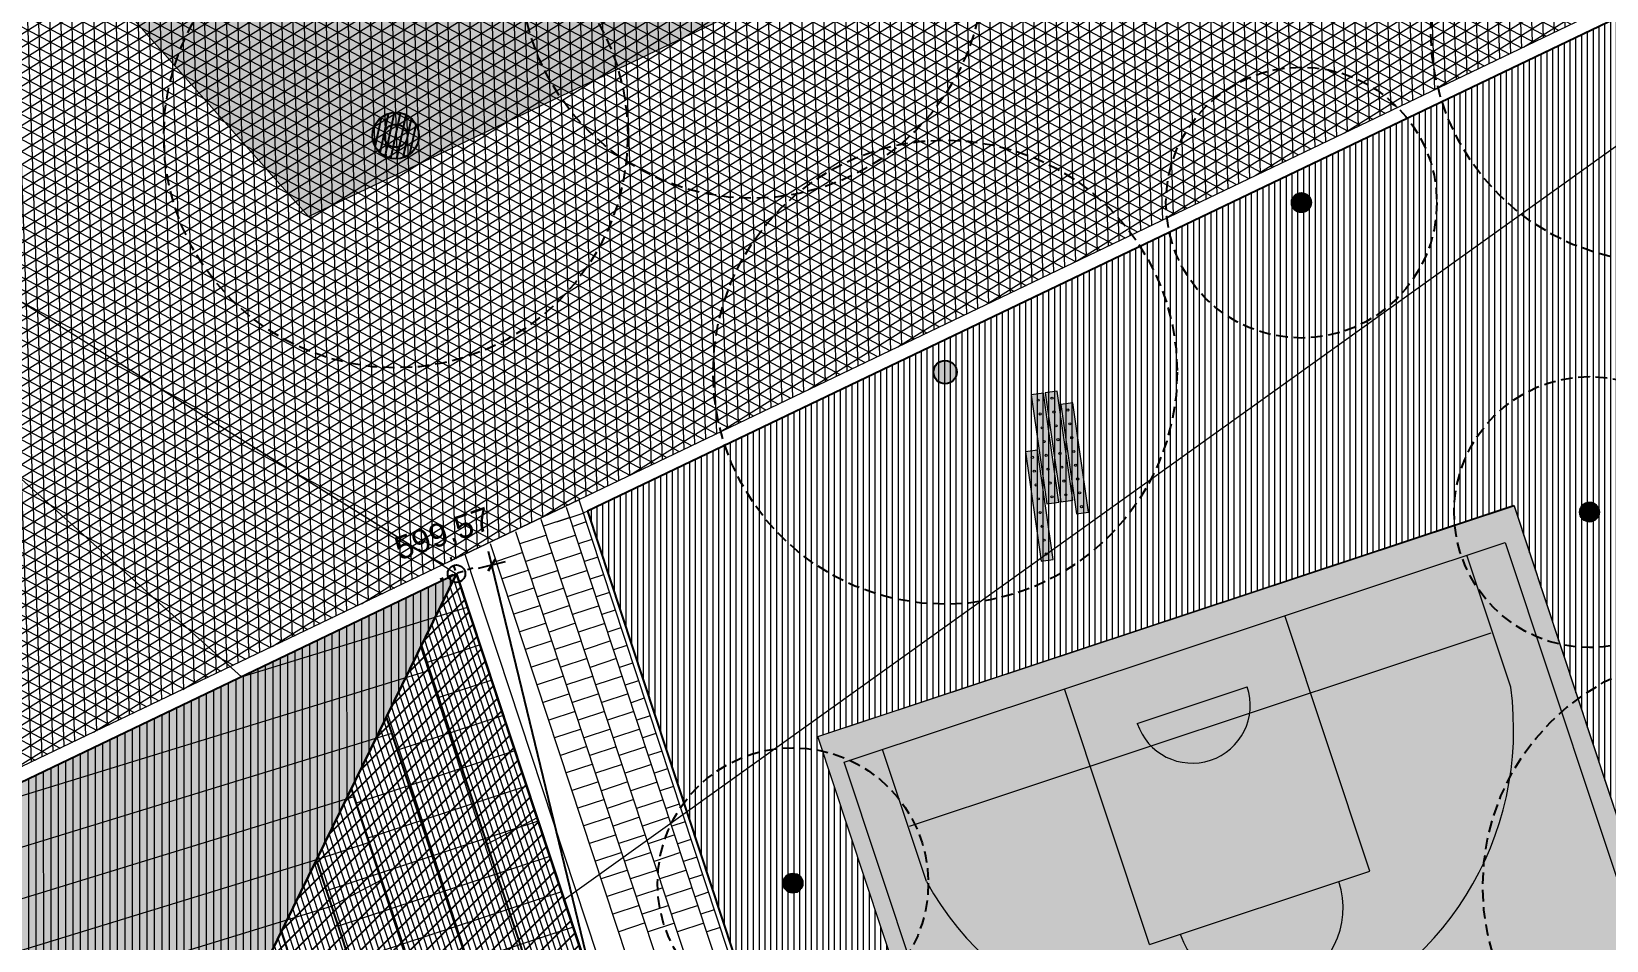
# Model space of a CAD drawing. Header units: metres. Extents: x 678805 to 1359287, y 2747329 to 5497370.
# Drawn here: x 679951.93 to 679985.86, y 2748738.21 to 2748757.79 of the extents above; entities that cross this region are included whole.
import ezdxf
from ezdxf.enums import TextEntityAlignment as Align

# ---------------------------------------------------------------- set-up
doc = ezdxf.new("R2010")
doc.units = ezdxf.units.M
doc.linetypes.add('XREF_MON_BUILDINGS$0$DASHEDX2', pattern=[1.5, 1, -0.5])
doc.linetypes.add('XREF_MON_SFT_TREES$0$HIDDEN', pattern=[0.375, 0.25, -0.125])
for name, color, linetype in [('00_XREF_MON_HSC_PAVEMENT', 7, 'Continuous'), ('00_XREF_TWQ_BUILDINGS', 7, 'Continuous'), ('00_XREF_TWQ_SFT_TREES', 7, 'Continuous'), ('XREF_MON_BUILDINGS$0$02-L-05 Stair', 6, 'Continuous'), ('XREF_MON_BUILDINGS$0$02-L-05 Stair_Levels', 81, 'Continuous'), ('XREF_MON_BUILDINGS$0$COTAUX', 7, 'Continuous'), ('XREF_MON_GENERAL_LAYOUT$0$02-L-Edge Line', 4, 'Continuous'), ('XREF_MON_GENERAL_LAYOUT$0$02-L-Edge Line Stair +10cm', 6, 'Continuous'), ('XREF_MON_GENERAL_LAYOUT$0$02-L-Edge Line Step -10cm', 6, 'Continuous'), ('XREF_MON_GENERAL_LAYOUT$0$02-L-Plan Change', 8, 'Continuous'), ('XREF_MON_HSC_PAVEMENT$0$03-TR-Tree Pit_Green', 74, 'Continuous'), ('XREF_MON_SFT_TREES$0$SL_TREE_CANOPY', 251, 'XREF_MON_SFT_TREES$0$HIDDEN'), ('XREF_MON_SFT_TREES$0$SL_TREE_TRUNK', 251, 'Continuous')]:
    doc.layers.add(name, color=color, linetype=linetype)
for name, color, linetype, true_color in [('02-L-Waterfeatures 01', 7, 'Continuous', 0x4da6ff), ('XREF_MON_HSC_PAVEMENT$0$03-TR-Pavement_00_Dry Swale', 7, 'Continuous', 0x6e5d3a), ('XREF_MON_HSC_PAVEMENT$0$03-TR-Pavement_12_Acrylic Paint (Double Layer)', 7, 'Continuous', 0xeddfde), ('XREF_MON_HSC_PAVEMENT$0$03-TR-Tree Pit_White', 7, 'Continuous', 0xfcfcfc), ('XREF_MON_SFT_TREES$0$SL_TREE_ALBIZIA_LEBBECK', 7, 'Continuous', 0xa3a300), ('XREF_MON_SFT_TREES$0$SL_TREE_AZADIRACHTA_INDICA', 7, 'Continuous', 0x9ec82d), ('XREF_MON_SFT_TREES$0$SL_TREE_CERCIDIUM_FLORIDUM', 7, 'Continuous', 0xe0e000)]:
    doc.layers.add(name, color=color, linetype=linetype, true_color=true_color)
for name, color, linetype, lineweight in [('XREF_MON_GENERAL_LAYOUT$0$02-L-Level Curves 0.25-0.75m', 33, 'Continuous', 5), ('XREF_MON_GENERAL_LAYOUT$0$02-L-Level Curves 0.50m', 33, 'Continuous', 5), ('XREF_MON_GENERAL_LAYOUT$0$02-L-Level Curves 1m', 37, 'Continuous', 5), ('XREF_MON_GENERAL_LAYOUT$0$02-L-Material Change', 251, 'Continuous', 5), ('XREF_MON_GENERAL_LAYOUT$0$04-BK-Tree Pit', 6, 'Continuous', 5), ('XREF_MON_HSC_FURNITURE$0$03-PG-CBIncluded', 8, 'Continuous', 5), ('XREF_MON_HSC_PAVEMENT$0$02-L-B-Flat Bar', 251, 'Continuous', 5), ('XREF_MON_HSC_PAVEMENT$0$03-TR-Pavement_04_Dry Meadow_', 54, 'Continuous', 5)]:
    doc.layers.add(name, color=color, linetype=linetype, lineweight=lineweight)
for name, color, linetype, lineweight, true_color in [('XREF_MON_HSC_PAVEMENT$0$02-L-Joints-Paviment_07_Natural Stone', 7, 'Continuous', 5, 0x998833), ('XREF_MON_HSC_PAVEMENT$0$02-L-Joints-Paviment_07_Precast Concrete Blocks 60X40', 7, 'Continuous', 5, 0x999999), ('XREF_MON_HSC_PAVEMENT$0$03-TR-Pavement_02_Sealed Gravel', 7, 'Continuous', 5, 0x38321e), ('XREF_MON_HSC_PAVEMENT$0$03-TR-Pavement_04_Dry Meadow_2', 7, 'Continuous', 5, 0xe2c75d), ('XREF_MON_HSC_PAVEMENT$0$03-TR-Pavement_05_Precast irregular Concrete Blocks_Open Joint', 7, 'Continuous', 5, 0x82ae7e), ('XREF_MON_HSC_PAVEMENT$0$03-TR-Pavement_07_Precast Concrete Blocks 60X40', 7, 'Continuous', 5, 0x999999), ('XREF_MON_HSC_PAVEMENT$0$03-TR-Pavement_07_Precast irregular Concrete Blocks', 7, 'Continuous', 5, 0xb3b3b3), ('XREF_MON_HSC_PAVEMENT$0$03-TR-Pavement_08_Natural Stone Bleachers', 7, 'Continuous', 5, 0x969696)]:
    doc.layers.add(name, color=color, linetype=linetype, lineweight=lineweight, true_color=true_color)
doc.layers.get('XREF_MON_SFT_TREES$0$SL_TREE_ALBIZIA_LEBBECK').off()
doc.layers.get('XREF_MON_SFT_TREES$0$SL_TREE_AZADIRACHTA_INDICA').off()
doc.layers.get('XREF_MON_SFT_TREES$0$SL_TREE_CERCIDIUM_FLORIDUM').off()
doc.styles.add('XREF_MON_BUILDINGS$0$E200', font='verdana.ttf', dxfattribs={"height": 0.4})
doc.styles.add('XREF_MON_BUILDINGS$0$Standard', font='arial.ttf')
doc.styles.add('XREF_MON_GENERAL_LAYOUT$0$Standard', font='arial.ttf')
doc.dimstyles.new('XREF_MON_BUILDINGS$0$E200', dxfattribs={"dimscale": 0.03, "dimtxt": 12, "dimasz": 1, "dimexe": 0.1, "dimexo": 1, "dimgap": 4, "dimtad": 1, "dimzin": 0, "dimdsep": 46, "dimtxsty": 'XREF_MON_BUILDINGS$0$E200', "dimblk1": 'XREF_MON_BUILDINGS$0$LINCOT200', "dimblk2": 'XREF_MON_BUILDINGS$0$LINCOT200', "dimsah": 1, "dimcen": 0.1, "dimdle": 0.1, "dimse1": 1, "dimse2": 1, "dimclrt": 256, "dimadec": 0, "dimazin": 0, "dimtfac": 0.015385, "dimtofl": 0, "dimtmove": 0, "dimatfit": 3, "dimldrblk": 'XREF_MON_BUILDINGS$0$LINCOT200', "dimfxl": 1, "dimtolj": 1, "dimtzin": 0, "dimarcsym": 0})
pattern_1 = [(92, (679898.76976, 2748715.38535), (-0.23797994, -0.00831044), []), (152, (679898.76976, 2748715.38535), (-0.1117929, -0.2102519), []), (212, (679898.76976, 2748715.38535), (0.126187, -0.20194145), [])]

# ---------------------------------------------------------------- blocks, each defined once
blk = doc.blocks.new('XREF_MON_BUILDINGS$0$Cotes Altimetriques')
at = {"linetype": 'XREF_MON_BUILDINGS$0$DASHEDX2', "ltscale": 0.5}
for points in [[(0, -1.5), (0, 1.5)], [(1.5, 0), (-1.5, 0)]]:
    blk.add_lwpolyline(points, dxfattribs=at)
blk.add_circle((0, 0), 0.75)
at = {"ltscale": 0.3, "style": 'XREF_MON_BUILDINGS$0$Standard'}
blk.add_attdef('COTES', text='', height=2, dxfattribs=at).set_placement((0, 3.5), align=Align.MIDDLE)
blk = doc.blocks.new('XREF_MON_BUILDINGS$0$LINCOT200')
for p, q in [((0, -10), (0, 10)), ((0, 0), (10, 0))]:
    blk.add_line(p, q)
at = {"const_width": 1.88}
blk.add_lwpolyline([(3.5, -3.5), (-3.5, 3.5)], dxfattribs=at)
at = {"layer": 'XREF_MON_BUILDINGS$0$COTAUX'}
blk.add_line((0, 0), (-1.2, 0), dxfattribs=at)
blk = doc.blocks.new('*D127')
at = {"layer": 'DEFPOINTS', "color": 0, "ltscale": 0.3, "transparency": 16777216}
for p in [(679961.083, 2748746.111), (679961.842, 2748746.295), (679968.087, 2748717.252)]:
    blk.add_point(p, dxfattribs=at)
at = {"layer": 'XREF_MON_BUILDINGS$0$02-L-05 Stair_Levels', "color": 0, "lineweight": -2, "ltscale": 0.3, "transparency": 16777216}
blk.add_line((679968.838, 2748717.466), (679961.849, 2748746.266), dxfattribs=at)
at = {"layer": 'XREF_MON_BUILDINGS$0$02-L-05 Stair_Levels', "color": 0, "lineweight": -2, "ltscale": 0.3, "transparency": 16777216, "xscale": 0.03, "yscale": 0.03, "zscale": 0.03}
for p, rotation in [((679961.842, 2748746.295), 103.6409030613184), ((679968.845, 2748717.437), 283.6409030613183)]:
    blk.add_blockref('XREF_MON_BUILDINGS$0$LINCOT200', p, dxfattribs=dict(at, rotation=rotation))
at = {"layer": 'XREF_MON_BUILDINGS$0$02-L-05 Stair_Levels', "ltscale": 0.3, "transparency": 16777216, "insert": (679965.663, 2748731.943), "char_height": 0.4, "attachment_point": 5, "rotation": 283.6409, "style": 'XREF_MON_BUILDINGS$0$E200'}
blk.add_mtext('\\A1;29.70', dxfattribs=at)
blk = doc.blocks.new('XREF_MON_SFT_TREES$0$Albizia_lebbeck')
h = blk.add_hatch()
h.set_pattern_fill('ANSI31', color=256, scale=0.1)
edge = h.paths.add_edge_path()
edge.add_arc((0, 0), 5, -25.4481, 334.5519)
at = {"layer": 'XREF_MON_SFT_TREES$0$SL_TREE_TRUNK'}
h = blk.add_hatch(color=256, dxfattribs=at)
h.dxf.hatch_style = 1
edge = h.paths.add_edge_path()
edge.add_arc((0, 0), 0.25, 0, 360)
at = {"layer": 'XREF_MON_SFT_TREES$0$SL_TREE_CANOPY', "linetype": 'XREF_MON_SFT_TREES$0$HIDDEN'}
blk.add_circle((0, 0), 5, dxfattribs=at)
at = {"layer": 'XREF_MON_SFT_TREES$0$SL_TREE_TRUNK'}
blk.add_circle((0, 0), 0.25, dxfattribs=at)
blk = doc.blocks.new('XREF_MON_SFT_TREES$0$cercidium_floridum')
h = blk.add_hatch()
h.set_pattern_fill('ANSI31', color=256, scale=0.1)
edge = h.paths.add_edge_path()
edge.add_arc((0, 0), 4.5, -25.4481, 334.5519)
at = {"layer": 'XREF_MON_SFT_TREES$0$SL_TREE_TRUNK'}
h = blk.add_hatch(color=256, dxfattribs=at)
h.dxf.hatch_style = 1
edge = h.paths.add_edge_path()
edge.add_arc((0, 0), 0.25, 0, 360)
at = {"layer": 'XREF_MON_SFT_TREES$0$SL_TREE_CANOPY', "linetype": 'XREF_MON_SFT_TREES$0$HIDDEN'}
blk.add_circle((0, 0), 4.5, dxfattribs=at)
at = {"layer": 'XREF_MON_SFT_TREES$0$SL_TREE_TRUNK'}
blk.add_circle((0, 0), 0.25, dxfattribs=at)
blk = doc.blocks.new('XREF_MON_SFT_TREES$0$Azadiracta.A')
h = blk.add_hatch()
h.set_pattern_fill('ANSI31', color=256, scale=0.08333)
edge = h.paths.add_edge_path()
edge.add_arc((0, 0), 2.917, 0, 360)
at = {"layer": 'XREF_MON_SFT_TREES$0$SL_TREE_TRUNK'}
h = blk.add_hatch(color=256, dxfattribs=at)
h.dxf.hatch_style = 1
edge = h.paths.add_edge_path()
edge.add_arc((0, 0), 0.208, 0, 360)
at = {"layer": 'XREF_MON_SFT_TREES$0$SL_TREE_CANOPY', "linetype": 'XREF_MON_SFT_TREES$0$HIDDEN'}
blk.add_circle((0, 0), 2.917, dxfattribs=at)
at = {"layer": 'XREF_MON_SFT_TREES$0$SL_TREE_TRUNK'}
blk.add_circle((0, 0), 0.208, dxfattribs=at)
blk = doc.blocks.new('XREF_MON_SFT_TREES')
at = {"layer": 'XREF_MON_SFT_TREES$0$SL_TREE_ALBIZIA_LEBBECK', "rotation": 25.44812939262281}
for p in [(679967.449, 2748759.196), (679987.073, 2748757.811), (679959.774, 2748755.544), (679971.61, 2748750.452), (679988.192, 2748739.383)]:
    blk.add_blockref('XREF_MON_SFT_TREES$0$Albizia_lebbeck', p, dxfattribs=at)
at = {"layer": 'XREF_MON_SFT_TREES$0$SL_TREE_AZADIRACHTA_INDICA'}
for p in [(679979.285, 2748754.104), (679985.492, 2748747.438), (679968.331, 2748739.446)]:
    blk.add_blockref('XREF_MON_SFT_TREES$0$Azadiracta.A', p, dxfattribs=at)
at = {"layer": 'XREF_MON_SFT_TREES$0$SL_TREE_CERCIDIUM_FLORIDUM', "rotation": 25.44812939262281}
for p in [(679975.124, 2748762.849), (679947.753, 2748761.024)]:
    blk.add_blockref('XREF_MON_SFT_TREES$0$cercidium_floridum', p, dxfattribs=at)
blk = doc.blocks.new('XREF_MON_HSC_PAVEMENT')
at = {"layer": 'XREF_MON_HSC_PAVEMENT$0$03-TR-Pavement_02_Sealed Gravel', "linetype": 'Continuous'}
h = blk.add_hatch(dxfattribs=at)
h.set_pattern_fill('ANSI31', color=256, scale=0.0393, angle=45)
h.set_pattern_definition([(90, (652974.11672, 2717198.73223), (-0.1247775, 0), [])])
h.paths.add_polyline_path([(679968.866, 2748742.603), (679983.868, 2748747.571), (679993.107, 2748719.677), (679978.111, 2748714.692)], flags=16)
h.paths.add_polyline_path([(679998.133, 2748710.307), (680003.902, 2748713.034), (680005.419, 2748708.439), (680000.185, 2748705.967)], flags=16)
h.paths.add_polyline_path([(679963.902, 2748747.461), (679988.621, 2748759.303), (680006.998, 2748703.659), (679982.255, 2748691.885)])
at = {"layer": 'XREF_MON_HSC_PAVEMENT$0$03-TR-Pavement_04_Dry Meadow_', "linetype": 'Continuous'}
h = blk.add_hatch(dxfattribs=at)
h.set_pattern_fill('ANSI31', color=256, scale=0.0502, angle=45)
h.paths.add_polyline_path([(679961.083, 2748746.109), (679961.082, 2748746.11), (679905.107, 2748719.296), (679905.153, 2748719.223), (679952.027, 2748727.615)])
at = {"layer": 'XREF_MON_HSC_PAVEMENT$0$03-TR-Pavement_04_Dry Meadow_2', "ltscale": 2, "transparency": 33554687}
h = blk.add_hatch(dxfattribs=at)
h.set_pattern_fill('AR-CONC', color=256, scale=0.0067, angle=290)
h.paths.add_polyline_path([(679952.027, 2748727.615), (679961.083, 2748746.111), (679961.083, 2748746.111), (679905.107, 2748719.296), (679905.153, 2748719.223)])
at = {"layer": 'XREF_MON_HSC_PAVEMENT$0$03-TR-Pavement_05_Precast irregular Concrete Blocks_Open Joint'}
h = blk.add_hatch(dxfattribs=at)
h.set_pattern_fill('SWAMP', color=256, scale=0.01)
h.set_pattern_definition([(0, (-2.8001, 2.47284), (0.127, 0.219970452362), [0.03175, -0.22225]), (90, (-2.78422, 2.47284), (-0.127, 0.219970452362), [0.015875, -0.424065904724]), (90, (-2.78025, 2.47284), (-0.127, 0.219970452362), [0.0127, -0.427240904724]), (90, (-2.78819, 2.47284), (-0.127, 0.219970452362), [0.0127, -0.427240904724]), (60, (-2.77629, 2.47284), (-0.126999999827, 0.219970452462), [0.01016, -0.24384]), (120, (-2.79216, 2.47284), (-0.253999999827, 1e-10), [0.01016, -0.24384])])
h.paths.add_polyline_path([(679957.895, 2748753.804), (679953.212, 2748759.085), (679980.707, 2748776.199), (679985.171, 2748766.828)])
at = {"layer": 'XREF_MON_HSC_PAVEMENT$0$03-TR-Pavement_07_Precast irregular Concrete Blocks', "linetype": 'Continuous'}
h = blk.add_hatch(dxfattribs=at)
h.set_pattern_fill('NET3', color=256, scale=0.075, angle=92)
h.set_pattern_definition(pattern_1)
h.paths.add_polyline_path([(679980.706, 2748776.198), (679957.091, 2748761.499), (679946.748, 2748755.061), (679960.782, 2748746.299), (679963.716, 2748747.705), (679988.617, 2748759.633)])
h = blk.add_hatch(dxfattribs=at)
h.set_pattern_fill('NET3', color=256, scale=0.075, angle=92)
h.set_pattern_definition(pattern_1)
h.paths.add_polyline_path([(679900.454, 2748726.241), (679904.676, 2748719.423), (679960.782, 2748746.299), (679946.745, 2748755.059)])
at = {"layer": 'XREF_MON_HSC_PAVEMENT$0$03-TR-Pavement_08_Natural Stone Bleachers', "ltscale": 0.3}
h = blk.add_hatch(dxfattribs=at)
h.set_pattern_fill('ANSI31', color=256, scale=0.0393, angle=243)
h.set_pattern_definition([(288, (0, 0), (0.118670454462, 0.0385583680156), [])])
h.paths.add_polyline_path([(679968.087, 2748717.252), (679969.226, 2748717.629), (679964.585, 2748731.682), (679965.726, 2748732.058), (679961.083, 2748746.111), (679960.331, 2748744.575), (679959.574, 2748743.028), (679958.822, 2748741.493), (679958.069, 2748739.947), (679957.31, 2748738.404), (679956.555, 2748736.863), (679955.803, 2748735.327), (679955.046, 2748733.78), (679954.295, 2748732.24), (679953.536, 2748730.698), (679952.782, 2748729.156), (679952.027, 2748727.615), (679956.694, 2748713.49)])
at = {"layer": 'XREF_MON_HSC_PAVEMENT$0$03-TR-Pavement_12_Acrylic Paint (Double Layer)', "linetype": 'Continuous'}
h = blk.add_hatch(color=256, dxfattribs=at)
h.dxf.hatch_style = 1
h.paths.add_polyline_path([(679968.866, 2748742.603), (679983.868, 2748747.571), (679993.107, 2748719.677), (679978.111, 2748714.692)])
at = {"layer": 'XREF_MON_HSC_PAVEMENT$0$03-TR-Tree Pit_Green'}
h = blk.add_hatch(dxfattribs=at)
h.set_pattern_fill('ANSI31', color=256, scale=0.04, angle=33)
h.set_pattern_definition([(78, (679959.77362, 2748755.544), (-0.124225, 0.026405), [])])
edge = h.paths.add_edge_path()
edge.add_arc((679959.774, 2748755.544), 0.5, 0, 360)
at = {"layer": 'XREF_MON_HSC_PAVEMENT$0$03-TR-Tree Pit_White'}
h = blk.add_hatch(color=256, dxfattribs=at)
h.dxf.hatch_style = 1
edge = h.paths.add_edge_path()
edge.add_arc((679959.774, 2748755.544), 0.5, 0, 360)
blk.add_circle((679959.774, 2748755.544), 0.5)
at = {"layer": 'XREF_MON_HSC_PAVEMENT$0$02-L-B-Flat Bar'}
for points in [[(679953.217, 2748759.079), (679957.895, 2748753.803), (679985.148, 2748766.804)], [(679946.748, 2748755.06), (679960.782, 2748746.299)], [(679961.261, 2748746.529), (679963.716, 2748747.705)]]:
    blk.add_lwpolyline(points, dxfattribs=at)
at = {"layer": 'XREF_MON_HSC_PAVEMENT$0$02-L-Joints-Paviment_07_Natural Stone'}
for points in [[(679961.59, 2748744.576), (679960.45, 2748744.201)], [(679961.841, 2748743.817), (679960.701, 2748743.442)], [(679962.092, 2748743.057), (679959.812, 2748742.307)], [(679962.343, 2748742.297), (679958.923, 2748741.172)], [(679962.594, 2748741.538), (679959.174, 2748740.413)], [(679962.844, 2748740.778), (679958.285, 2748739.278)], [(679963.095, 2748740.018), (679958.536, 2748738.519)], [(679963.346, 2748739.259), (679957.647, 2748737.384)], [(679963.597, 2748738.499), (679956.758, 2748736.249)]]:
    blk.add_lwpolyline(points, dxfattribs=at)
at = {"layer": 'XREF_MON_HSC_PAVEMENT$0$02-L-Joints-Paviment_07_Precast Concrete Blocks 60X40'}
blk.add_line((679963.242, 2748747.227), (679963.812, 2748747.415), dxfattribs=at)
for points in [[(679963.527, 2748747.321), (679962.958, 2748747.133)], [(679963.875, 2748747.225), (679963.59, 2748747.131)], [(679963.02, 2748746.943), (679962.451, 2748746.755)], [(679963.653, 2748746.941), (679963.083, 2748746.753)], [(679964, 2748746.845), (679963.715, 2748746.751)], [(679962.513, 2748746.565), (679961.944, 2748746.376)], [(679963.146, 2748746.563), (679962.576, 2748746.375)], [(679963.778, 2748746.561), (679963.208, 2748746.373)], [(679964.126, 2748746.465), (679963.841, 2748746.371)], [(679962.639, 2748746.185), (679962.069, 2748745.997)], [(679963.271, 2748746.183), (679962.701, 2748745.995)], [(679963.904, 2748746.181), (679963.334, 2748745.993)], [(679962.764, 2748745.805), (679962.194, 2748745.617)], [(679963.397, 2748745.803), (679962.827, 2748745.615)], [(679964.029, 2748745.801), (679963.459, 2748745.613)], [(679964.251, 2748746.085), (679963.966, 2748745.991)], [(679962.89, 2748745.425), (679962.32, 2748745.237)], [(679963.522, 2748745.423), (679962.952, 2748745.235)], [(679964.154, 2748745.422), (679963.585, 2748745.233)], [(679964.377, 2748745.706), (679964.092, 2748745.612)], [(679964.502, 2748745.326), (679964.217, 2748745.232)], [(679963.015, 2748745.045), (679962.445, 2748744.857)], [(679963.647, 2748745.044), (679963.078, 2748744.855)], [(679964.28, 2748745.042), (679963.71, 2748744.854)], [(679964.627, 2748744.946), (679964.343, 2748744.852)], [(679963.14, 2748744.665), (679962.571, 2748744.477)], [(679963.773, 2748744.664), (679963.203, 2748744.476)], [(679964.405, 2748744.662), (679963.836, 2748744.474)], [(679964.753, 2748744.566), (679964.468, 2748744.472)], [(679963.266, 2748744.286), (679962.696, 2748744.098)], [(679963.898, 2748744.284), (679963.329, 2748744.096)], [(679964.531, 2748744.282), (679963.961, 2748744.094)], [(679964.878, 2748744.186), (679964.593, 2748744.092)], [(679963.391, 2748743.906), (679962.822, 2748743.718)], [(679964.024, 2748743.904), (679963.454, 2748743.716)], [(679964.656, 2748743.902), (679964.086, 2748743.714)], [(679965.004, 2748743.806), (679964.719, 2748743.712)], [(679963.517, 2748743.526), (679962.947, 2748743.338)], [(679964.149, 2748743.524), (679963.579, 2748743.336)], [(679964.782, 2748743.522), (679964.212, 2748743.334)], [(679965.129, 2748743.427), (679964.844, 2748743.333)], [(679963.642, 2748743.146), (679963.072, 2748742.958)], [(679964.275, 2748743.144), (679963.705, 2748742.956)], [(679964.907, 2748743.143), (679964.337, 2748742.955)], [(679965.255, 2748743.047), (679964.97, 2748742.953)], [(679963.768, 2748742.766), (679963.198, 2748742.578)], [(679964.4, 2748742.765), (679963.83, 2748742.576)], [(679965.032, 2748742.763), (679964.463, 2748742.575)], [(679963.893, 2748742.387), (679963.323, 2748742.198)], [(679964.525, 2748742.385), (679963.956, 2748742.197)], [(679965.158, 2748742.383), (679964.588, 2748742.195)], [(679965.38, 2748742.667), (679965.095, 2748742.573)], [(679965.506, 2748742.287), (679965.221, 2748742.193)], [(679964.018, 2748742.007), (679963.449, 2748741.819)], [(679964.651, 2748742.005), (679964.081, 2748741.817)], [(679965.283, 2748742.003), (679964.714, 2748741.815)], [(679965.631, 2748741.907), (679965.346, 2748741.813)], [(679964.144, 2748741.627), (679963.574, 2748741.439)], [(679964.776, 2748741.625), (679964.207, 2748741.437)], [(679965.409, 2748741.623), (679964.839, 2748741.435)], [(679965.756, 2748741.528), (679965.471, 2748741.433)], [(679964.269, 2748741.247), (679963.7, 2748741.059)], [(679964.902, 2748741.245), (679964.332, 2748741.057)], [(679965.534, 2748741.244), (679964.964, 2748741.055)], [(679965.882, 2748741.148), (679965.597, 2748741.054)], [(679964.395, 2748740.867), (679963.825, 2748740.679)], [(679965.027, 2748740.865), (679964.457, 2748740.677)], [(679965.66, 2748740.864), (679965.09, 2748740.676)], [(679966.007, 2748740.768), (679965.722, 2748740.674)], [(679964.52, 2748740.487), (679963.95, 2748740.299)], [(679965.153, 2748740.486), (679964.583, 2748740.298)], [(679965.785, 2748740.484), (679965.215, 2748740.296)], [(679966.133, 2748740.388), (679965.848, 2748740.294)], [(679964.646, 2748740.108), (679964.076, 2748739.919)], [(679965.278, 2748740.106), (679964.708, 2748739.918)], [(679965.91, 2748740.104), (679965.341, 2748739.916)], [(679966.258, 2748740.008), (679965.973, 2748739.914)], [(679964.771, 2748739.728), (679964.201, 2748739.54)], [(679965.403, 2748739.726), (679964.834, 2748739.538)], [(679966.036, 2748739.724), (679965.466, 2748739.536)], [(679964.896, 2748739.348), (679964.327, 2748739.16)], [(679965.529, 2748739.346), (679964.959, 2748739.158)], [(679966.161, 2748739.344), (679965.592, 2748739.156)], [(679966.384, 2748739.628), (679966.099, 2748739.534)], [(679965.022, 2748738.968), (679964.452, 2748738.78)], [(679965.654, 2748738.966), (679965.085, 2748738.778)], [(679966.287, 2748738.965), (679965.717, 2748738.776)], [(679966.509, 2748739.249), (679966.224, 2748739.154)], [(679966.634, 2748738.869), (679966.349, 2748738.775)], [(679965.147, 2748738.588), (679964.578, 2748738.4)], [(679965.78, 2748738.587), (679965.21, 2748738.398)], [(679966.412, 2748738.585), (679965.842, 2748738.397)], [(679966.76, 2748738.489), (679966.475, 2748738.395)]]:
    blk.add_lwpolyline(points, dxfattribs=at)
at = {"layer": 'XREF_MON_HSC_PAVEMENT$0$03-TR-Pavement_00_Dry Swale'}
blk.add_lwpolyline([(679961.083, 2748746.111), (679952.027, 2748727.615), (679956.692, 2748713.489), (679969.231, 2748717.611), (679964.585, 2748731.682), (679965.724, 2748732.058), (679961.083, 2748746.111)], dxfattribs=at)
at = {"layer": 'XREF_MON_HSC_PAVEMENT$0$03-TR-Pavement_07_Precast Concrete Blocks 60X40'}
for points in [[(679981.891, 2748691.711), (679963.455, 2748747.539)], [(679981.345, 2748691.452), (679962.91, 2748747.276)], [(679980.799, 2748691.192), (679962.364, 2748747.015)], [(679980.253, 2748690.932), (679961.819, 2748746.754)]]:
    blk.add_lwpolyline(points, dxfattribs=at)
blk = doc.blocks.new('XREF_MON_HSC_FURNITURE$0$MUGA')
at = {"true_color": 0xfcfcfc}
h = blk.add_hatch(color=7, dxfattribs=at)
h.dxf.hatch_style = 1
h.paths.add_polyline_path([(681305.146, 2750031.942), (681275.745, 2750031.974), (681275.745, 2750047.777), (681305.146, 2750047.745)])
at = {"ltscale": 0.1}
for p, q in [((681276.445, 2750032.374), (681276.445, 2750047.377)), ((681276.445, 2750047.377), (681304.445, 2750047.377)), ((681276.445, 2750047.377), (681276.445, 2750032.374)), ((681290.445, 2750032.374), (681290.445, 2750047.377)), ((681304.445, 2750047.377), (681304.445, 2750032.374)), ((681278.195, 2750046.477), (681278.195, 2750033.274)), ((681302.695, 2750046.477), (681302.695, 2750033.274)), ((681282.245, 2750042.375), (681282.245, 2750037.375)), ((681298.645, 2750042.375), (681298.645, 2750037.375)), ((681277.645, 2750041.125), (681277.645, 2750038.625)), ((681303.245, 2750041.125), (681303.245, 2750038.625)), ((681304.445, 2750032.374), (681276.445, 2750032.374))]:
    blk.add_line(p, q, dxfattribs=at)
for p, q in [((681279.445, 2750046.509), (681276.445, 2750046.509)), ((681301.445, 2750046.509), (681304.445, 2750046.509)), ((681282.245, 2750042.375), (681276.445, 2750042.375)), ((681298.645, 2750042.375), (681304.445, 2750042.375)), ((681282.245, 2750037.375), (681276.445, 2750037.375)), ((681298.645, 2750037.375), (681304.445, 2750037.375)), ((681279.445, 2750033.242), (681276.445, 2750033.242)), ((681301.445, 2750033.242), (681304.445, 2750033.242))]:
    blk.add_line(p, q)
blk.add_lwpolyline([(681305.146, 2750031.942), (681275.745, 2750031.974), (681275.745, 2750047.777), (681305.146, 2750047.745)], close=True)
blk.add_circle((681290.445, 2750039.875), 1.8)
for centre, radius, start, end in [((681278.195, 2750039.875), 6.75, 280.672, 79.3281), ((681302.695, 2750039.875), 6.75, 100.6719, 259.328), ((681282.245, 2750039.875), 1.8, 270, 90), ((681298.645, 2750039.875), 1.8, 90, 270), ((681277.645, 2750039.875), 1.25, 270, 90), ((681303.245, 2750039.875), 1.25, 90, 270)]:
    blk.add_arc(centre, radius, start, end)
blk = doc.blocks.new('XREF_MON_HSC_FURNITURE$0$RAI_A_HL')
at = {"true_color": 0xfcfcfc}
h = blk.add_hatch(color=7, dxfattribs=at)
h.dxf.hatch_style = 1
h.paths.add_polyline_path([(2094.887, 181.547), (2094.776, 181.785), (2092.625, 180.778), (2092.736, 180.541)])
h.paths.add_polyline_path([(2094.154, 181.374, -1), (2094.174, 181.333, -1)], flags=16)
h.paths.add_polyline_path([(2094.156, 181.372, -1), (2094.173, 181.335, -1)], flags=0)
h.paths.add_polyline_path([(2093.902, 181.205, -1), (2093.882, 181.247, -1)], flags=16)
h.paths.add_polyline_path([(2094.426, 181.502, -1), (2094.446, 181.46, -1)], flags=16)
h.paths.add_polyline_path([(2093.63, 181.078, -1), (2093.61, 181.12, -1)], flags=16)
h.paths.add_polyline_path([(2094.699, 181.629, -1), (2094.718, 181.587, -1)], flags=16)
h.paths.add_polyline_path([(2093.358, 180.951, -1), (2093.338, 180.993, -1)], flags=16)
h.paths.add_polyline_path([(2093.086, 180.824, -1), (2093.066, 180.865, -1)], flags=16)
h.paths.add_polyline_path([(2092.813, 180.696, -1), (2092.794, 180.738, -1)], flags=16)
h = blk.add_hatch(color=7, dxfattribs=at)
h.dxf.hatch_style = 1
h.paths.add_polyline_path([(2094.742, 181.148), (2094.631, 181.385), (2092.48, 180.379), (2092.591, 180.141)])
h.paths.add_polyline_path([(2094.01, 180.975, -1), (2094.029, 180.933, -1)], flags=16)
h.paths.add_polyline_path([(2094.011, 180.972, -1), (2094.028, 180.936, -1)], flags=0)
h.paths.add_polyline_path([(2093.757, 180.806, -1), (2093.737, 180.848, -1)], flags=16)
h.paths.add_polyline_path([(2094.282, 181.102, -1), (2094.301, 181.061, -1)], flags=16)
h.paths.add_polyline_path([(2093.485, 180.679, -1), (2093.465, 180.721, -1)], flags=16)
h.paths.add_polyline_path([(2094.554, 181.23, -1), (2094.573, 181.188, -1)], flags=16)
h.paths.add_polyline_path([(2093.213, 180.552, -1), (2093.193, 180.593, -1)], flags=16)
h.paths.add_polyline_path([(2092.941, 180.424, -1), (2092.921, 180.466, -1)], flags=16)
h.paths.add_polyline_path([(2092.669, 180.297, -1), (2092.649, 180.339, -1)], flags=16)
h = blk.add_hatch(color=7, dxfattribs=at)
h.dxf.hatch_style = 1
h.paths.add_polyline_path([(2096.085, 181.113), (2095.974, 181.35), (2093.823, 180.344), (2093.934, 180.106)])
h.paths.add_polyline_path([(2095.352, 180.94, -1), (2095.372, 180.898, -1)], flags=16)
h.paths.add_polyline_path([(2095.354, 180.937, -1), (2095.371, 180.901, -1)], flags=0)
h.paths.add_polyline_path([(2095.1, 180.771, -1), (2095.08, 180.813, -1)], flags=16)
h.paths.add_polyline_path([(2095.624, 181.067, -1), (2095.644, 181.026, -1)], flags=16)
h.paths.add_polyline_path([(2094.828, 180.644, -1), (2094.808, 180.686, -1)], flags=16)
h.paths.add_polyline_path([(2095.897, 181.195, -1), (2095.916, 181.153, -1)], flags=16)
h.paths.add_polyline_path([(2094.556, 180.517, -1), (2094.536, 180.558, -1)], flags=16)
h.paths.add_polyline_path([(2094.284, 180.389, -1), (2094.264, 180.431, -1)], flags=16)
h.paths.add_polyline_path([(2094.011, 180.262, -1), (2093.992, 180.304, -1)], flags=16)
h = blk.add_hatch(color=7, dxfattribs=at)
h.dxf.hatch_style = 1
h.paths.add_polyline_path([(2094.87, 180.876), (2094.758, 181.113), (2092.607, 180.107), (2092.718, 179.869)])
h.paths.add_polyline_path([(2094.137, 180.703, -1), (2094.156, 180.661, -1)], flags=16)
h.paths.add_polyline_path([(2094.138, 180.7, -1), (2094.155, 180.664, -1)], flags=0)
h.paths.add_polyline_path([(2093.884, 180.534, -1), (2093.865, 180.576, -1)], flags=16)
h.paths.add_polyline_path([(2094.409, 180.83, -1), (2094.428, 180.789, -1)], flags=16)
h.paths.add_polyline_path([(2093.612, 180.407, -1), (2093.593, 180.448, -1)], flags=16)
h.paths.add_polyline_path([(2094.681, 180.958, -1), (2094.7, 180.916, -1)], flags=16)
h.paths.add_polyline_path([(2093.34, 180.28, -1), (2093.321, 180.321, -1)], flags=16)
h.paths.add_polyline_path([(2093.068, 180.152, -1), (2093.048, 180.194, -1)], flags=16)
h.paths.add_polyline_path([(2092.796, 180.025, -1), (2092.776, 180.067, -1)], flags=16)
for points in [[(2094.887, 181.547), (2094.776, 181.785), (2092.625, 180.778), (2092.736, 180.541), (2094.887, 181.547)], [(2094.742, 181.148), (2094.631, 181.385), (2092.48, 180.379), (2092.591, 180.141), (2094.742, 181.148)], [(2096.085, 181.113), (2095.974, 181.35), (2093.823, 180.344), (2093.934, 180.106), (2096.085, 181.113)], [(2094.87, 180.876), (2094.758, 181.113), (2092.607, 180.107), (2092.718, 179.869), (2094.87, 180.876)]]:
    blk.add_lwpolyline(points, close=True)
for centre, radius in [((2094.708, 181.608), 0.023), ((2093.892, 181.226), 0.023), ((2094.164, 181.354), 0.023), ((2094.164, 181.354), 0.02), ((2094.436, 181.481), 0.023), ((2094.563, 181.209), 0.023), ((2095.906, 181.174), 0.023), ((2093.076, 180.845), 0.023), ((2093.348, 180.972), 0.023), ((2093.62, 181.099), 0.023), ((2094.019, 180.954), 0.023), ((2094.019, 180.954), 0.02), ((2094.291, 181.082), 0.023), ((2094.691, 180.937), 0.023), ((2095.362, 180.919), 0.023), ((2095.362, 180.919), 0.02), ((2095.634, 181.046), 0.023), ((2092.804, 180.717), 0.023), ((2093.203, 180.572), 0.023), ((2093.475, 180.7), 0.023), ((2093.747, 180.827), 0.023), ((2093.874, 180.555), 0.023), ((2094.147, 180.682), 0.023), ((2094.147, 180.682), 0.02), ((2094.419, 180.809), 0.023), ((2094.546, 180.537), 0.023), ((2094.818, 180.665), 0.023), ((2095.09, 180.792), 0.023), ((2092.659, 180.318), 0.023), ((2092.931, 180.445), 0.023), ((2093.058, 180.173), 0.023), ((2093.33, 180.3), 0.023), ((2093.602, 180.428), 0.023), ((2094.002, 180.283), 0.023), ((2094.274, 180.41), 0.023), ((2092.786, 180.046), 0.023)]:
    blk.add_circle(centre, radius)
blk = doc.blocks.new('XREF_MON_HSC_FURNITURE$0$RAI_A')
at = {"rotation": 174.9313728525879}
blk.add_blockref('XREF_MON_HSC_FURNITURE$0$RAI_A_HL', (2102.872, -5.018), dxfattribs=at)
blk = doc.blocks.new('XREF_MON_HSC_FURNITURE')
at = {"layer": 'XREF_MON_HSC_FURNITURE$0$03-PG-CBIncluded'}
for name, p, rotation in [('XREF_MON_HSC_FURNITURE$0$RAI_A', (679973.654, 2748747.426), 78.14046019542327), ('XREF_MON_HSC_FURNITURE$0$MUGA', (3504523.64, 2969716.881), 108.3877978591092)]:
    blk.add_blockref(name, p, dxfattribs=dict(at, rotation=rotation))
blk = doc.blocks.new('XREF_MON_GENERAL_LAYOUT')
at = {"layer": 'XREF_MON_GENERAL_LAYOUT$0$02-L-Edge Line', "ltscale": 0.3}
blk.add_line((679961.083, 2748746.111), (679952.027, 2748727.615), dxfattribs=at)
at = {"layer": 'XREF_MON_GENERAL_LAYOUT$0$02-L-Edge Line Stair +10cm'}
for points in [[(679965.724, 2748732.058), (679961.083, 2748746.111)], [(679968.191, 2748720.762), (679960.329, 2748744.57)], [(679967.057, 2748720.388), (679959.574, 2748743.028)], [(679966.947, 2748716.876), (679958.819, 2748741.487)], [(679964.773, 2748719.633), (679958.064, 2748739.946)], [(679964.668, 2748716.124), (679957.31, 2748738.404)]]:
    blk.add_lwpolyline(points, dxfattribs=at)
at = {"layer": 'XREF_MON_GENERAL_LAYOUT$0$02-L-Edge Line Step -10cm'}
for points in [[(679988.621, 2748759.303), (679963.902, 2748747.461)], [(679963.902, 2748747.461), (679982.255, 2748691.885)]]:
    blk.add_lwpolyline(points, dxfattribs=at)
at = {"layer": 'XREF_MON_GENERAL_LAYOUT$0$02-L-Level Curves 0.25-0.75m', "ltscale": 0.3}
for points in [[(679964.783, 2748716.161), (679965.808, 2748716.5), (679963.564, 2748723.294), (679964.641, 2748723.861), (679961.233, 2748734.178), (679962.31, 2748734.744), (679959.692, 2748742.672), (679943.545, 2748737.709), (679934.856, 2748747.657), (679944.287, 2748754.699), (679945.324, 2748754.851), (679938.339, 2748762.634), (679938.964, 2748763.735), (679929.919, 2748773.817), (679929.347, 2748773.304), (679911.203, 2748795.853), (679857.938, 2748756.357), (679858.359, 2748755.083), (679852.607, 2748750.924), (679851.9, 2748751.88), (679821.088, 2748729.033), (679830.223, 2748723.793), (679834.968, 2748726.752), (679834.968, 2748726.752)], [(679961.661, 2748729.056), (679958.392, 2748738.954), (679959.469, 2748739.52), (679959.204, 2748740.322), (679958.064, 2748739.946), (679930.641, 2748731.528), (679924.609, 2748741.306), (679942.12, 2748754.381), (679942.474, 2748754.433), (679942.194, 2748754.746), (679942.818, 2748755.846), (679928.522, 2748771.78), (679929.147, 2748772.881), (679929.025, 2748773.015), (679927.939, 2748772.041), (679910.321, 2748793.936), (679858.273, 2748755.343), (679859.709, 2748750.995), (679857.371, 2748749.392), (679857.832, 2748748.487), (679855.549, 2748746.942), (679852.503, 2748751.064), (679831.699, 2748735.639)], [(679995.795, 2748762.289), (679963.404, 2748739.085), (679965.406, 2748733.021)], [(679946.413, 2748755.011), (679945.128, 2748754.052), (679956.448, 2748743.89), (679961.322, 2748745.388), (679962.821, 2748740.851), (679961.744, 2748740.284), (679965.151, 2748729.967), (679964.074, 2748729.401), (679967.482, 2748719.084), (679966.405, 2748718.518), (679966.947, 2748716.876), (679966.397, 2748716.694), (679972.998, 2748689.257)]]:
    blk.add_lwpolyline(points, dxfattribs=at)
at = {"layer": 'XREF_MON_GENERAL_LAYOUT$0$02-L-Level Curves 0.50m', "ltscale": 0.3}
blk.add_lwpolyline([(679943.899, 2748754.642), (679943.229, 2748754.544), (679929.739, 2748744.471), (679937.093, 2748734.619), (679958.876, 2748741.313), (679962.055, 2748731.69), (679960.978, 2748731.124), (679964.247, 2748721.226), (679963.17, 2748720.66), (679964.668, 2748716.124), (679963.95, 2748715.886), (679969.974, 2748689.954), (679930.463, 2748677.772)], dxfattribs=at)
at = {"layer": 'XREF_MON_GENERAL_LAYOUT$0$02-L-Level Curves 1m', "ltscale": 0.3}
for points in [[(679815.782, 2748725.73), (679851.599, 2748752.288), (679851.43, 2748752.515), (679857.676, 2748757.151), (679857.771, 2748756.864), (679911.645, 2748796.812), (679930.051, 2748773.936), (679930.812, 2748774.618), (679937.037, 2748767.68), (679936.413, 2748766.579), (679946.747, 2748755.06), (679945.346, 2748754.854), (679939.974, 2748750.843), (679949.996, 2748740.8), (679960.507, 2748744.03), (679962.565, 2748737.797)], [(679942.474, 2748754.433), (679941.112, 2748754.233), (679919.504, 2748738.099), (679924.19, 2748728.438), (679958.393, 2748738.949), (679959.075, 2748736.886), (679957.998, 2748736.319), (679961.406, 2748726.002), (679960.329, 2748725.436), (679963.529, 2748715.747), (679962.327, 2748715.35), (679967.966, 2748690.417)]]:
    blk.add_lwpolyline(points, dxfattribs=at)
at = {"layer": 'XREF_MON_GENERAL_LAYOUT$0$02-L-Material Change', "ltscale": 0.3}
for p, q in [((679960.782, 2748746.299), (679904.676, 2748719.423)), ((679904.835, 2748719.166), (679961.083, 2748746.111))]:
    blk.add_line(p, q, dxfattribs=at)
blk.add_lwpolyline([(679963.716, 2748747.705), (679982.259, 2748691.554), (680007.184, 2748703.415), (679988.617, 2748759.633)], close=True, dxfattribs=at)
for points in [[(679963.716, 2748747.705), (679960.782, 2748746.299)], [(679963.902, 2748747.461), (679963.811, 2748747.418)]]:
    blk.add_lwpolyline(points, dxfattribs=at)
at = {"layer": 'XREF_MON_GENERAL_LAYOUT$0$02-L-Material Change'}
blk.add_lwpolyline([(679968.866, 2748742.603), (679983.868, 2748747.571), (679993.107, 2748719.677), (679978.111, 2748714.692)], close=True, dxfattribs=at)
blk.add_lwpolyline([(679961.261, 2748746.529), (679966.01, 2748732.152), (679965.726, 2748732.058)], dxfattribs=at)
at = {"layer": 'XREF_MON_GENERAL_LAYOUT$0$02-L-Plan Change', "lineweight": 0, "ltscale": 0.2}
blk.add_line((679946.748, 2748755.06), (679961.083, 2748746.111), dxfattribs=at)
at = {"layer": 'XREF_MON_GENERAL_LAYOUT$0$02-L-Plan Change', "ltscale": 0.3}
blk.add_line((679961.083, 2748746.111), (679904.835, 2748719.166), dxfattribs=at)
at = {"layer": 'XREF_MON_GENERAL_LAYOUT$0$04-BK-Tree Pit', "linetype": 'Continuous'}
blk.add_circle((679959.774, 2748755.544), 0.5, dxfattribs=at)
at = {"style": 'XREF_MON_GENERAL_LAYOUT$0$Standard'}
for tag, rotation, p in [('604,00', 330.2643, (679905.77, 2748776.558)), ('603,00', 330.2643, (679901.861, 2748753.477)), ('600,00', 133.826, (679944.597, 2748745.153)), ('602,00', 330.2643, (679883.319, 2748738.727)), ('601,00', 117.8906, (679920.972, 2748732.87)), ('601,00', 330.2643, (679864.777, 2748723.976)), ('600,00', 40.8833, (679777.405, 2748705.444, 1.17)), ('602,00', 330.2643, (679941.275, 2748705.483)), ('601,00', 40.8833, (679701.798, 2748703.889, 1.17)), ('598,00', 62.091, (679810.267, 2748702.619)), ('600,00', 330.2643, (679877.781, 2748691.131)), ('600,00', 19.5511, (679920.444, 2748685.496)), ('601,00', 330.2643, (679934.813, 2748683.804)), ('599,00', 330.2643, (679854.567, 2748679.061)), ('600,00', 88.3928, (679743.913, 2748675.572)), ('599,00', 20.6086, (679924.26, 2748675.216)), ('601,00', 88.3928, (679728.035, 2748671.318, -2)), ('602,00', 88.3928, (679711.826, 2748665.966, -1)), ('603,00', 88.3928, (679695.615, 2748660.611)), ('599,00', 40.8833, (679788.807, 2748655.829, 1.17)), ('601,00', 40.8833, (679627.612, 2748644.603, 1.17)), ('603,00', 41.7058, (679702.499, 2748628.484, 1.17)), ('600,00', 40.8833, (679645.925, 2748597.926, 1.17)), ('599,00', 34.2277, (679673.574, 2748555.136, 5.34))]:
    blk.add_attdef(tag, text='', height=1, rotation=rotation, dxfattribs=at).set_placement(p, align=Align.MIDDLE)
at = {"ltscale": 0.3, "style": 'XREF_MON_GENERAL_LAYOUT$0$Standard'}
for tag, rotation, p in [('603,50', 330.2643, (679911.501, 2748760.57)), ('602,50', 330.2643, (679892.865, 2748745.846)), ('600,50', 133.826, (679933.048, 2748738.729)), ('601,50', 330.2643, (679873.581, 2748731.671)), ('601,50', 101.2857, (679909.522, 2748726.945)), ('602,50', 330.2643, (679948.625, 2748713.86)), ('600,50', 39.606, (679743.243, 2748706.971)), ('600,50', 330.2643, (679880.266, 2748702.726)), ('600,50', 17.3537, (679917.615, 2748690.554)), ('599,50', 330.2643, (679867.197, 2748684.716)), ('599,50', 18.8944, (679921.71, 2748680.578)), ('599,50', 39.606, (679778.991, 2748677.241)), ('600,50', 88.3928, (679735.925, 2748673.586)), ('601,50', 88.3928, (679719.906, 2748668.581)), ('602,50', 88.3928, (679703.474, 2748663.452)), ('601,50', 39.606, (679610.513, 2748662.061)), ('598,50', 330.2643, (679861.765, 2748662.397)), ('600,00', 41.7058, (679752.308, 2748637.685)), ('601,00', 41.7058, (679736.044, 2748634.538)), ('599,00', 35.0835, (679763.043, 2748634.415, 1.17)), ('602,00', 41.7058, (679720.174, 2748633.096, 1.17)), ('600,00', 35.0835, (679747.063, 2748629.903, 1.17)), ('601,00', 35.0835, (679731.246, 2748625.239, 1.17)), ('600,50', 39.606, (679636.92, 2748621.339)), ('602,00', 35.0835, (679715.4, 2748620.639, 1.17)), ('599,50', 28.7604, (679659.482, 2748574.323))]:
    blk.add_attdef(tag, text='', height=1, rotation=rotation, dxfattribs=at).set_placement(p, align=Align.MIDDLE)
blk = doc.blocks.new('XREF_MON_BUILDINGS')
at = {"layer": 'XREF_MON_BUILDINGS$0$02-L-05 Stair'}
h = blk.add_hatch(dxfattribs=at)
h.set_pattern_fill('ANSI31', color=256, scale=2)
h.set_pattern_definition([(45, (680966.94765, 2748532.53425), (-0.176776695, 0.176776695), [])])
h.paths.add_polyline_path([(679961.083, 2748746.111), (679952.025, 2748727.618), (679956.692, 2748713.489), (679968.851, 2748717.505), (679967.814, 2748720.638), (679968.191, 2748720.762), (679964.585, 2748731.682), (679965.726, 2748732.058)])
blk.add_lwpolyline([(679952.025, 2748727.618), (679961.083, 2748746.111), (679965.726, 2748732.058), (679964.585, 2748731.682), (679968.191, 2748720.762), (679967.814, 2748720.638), (679968.851, 2748717.505), (679956.692, 2748713.489)], close=True, dxfattribs=at)
at = {"layer": 'XREF_MON_BUILDINGS$0$02-L-05 Stair_Levels', "ltscale": 0.3, "xscale": 0.25, "yscale": 0.25, "zscale": 0.25, "rotation": 19}
blk.add_blockref('XREF_MON_BUILDINGS$0$Cotes Altimetriques', (679961.083, 2748746.111), dxfattribs=at).add_auto_attribs({'COTES': '599,57'})
at = {"layer": 'XREF_MON_BUILDINGS$0$02-L-05 Stair_Levels', "ltscale": 0.3}
dim = blk.add_aligned_dim(p1=(679968.087, 2748717.252), p2=(679961.083, 2748746.111), distance=-0.781, dimstyle='XREF_MON_BUILDINGS$0$E200', dxfattribs=at)
dim.commit()
dim.dimension.update_dxf_attribs({"geometry": '*D127', "text_midpoint": (679965.663, 2748731.943)})

msp = doc.modelspace()

# ---------------------------------------------------------------- block references
at = {"layer": '00_XREF_MON_HSC_PAVEMENT'}
msp.add_blockref('XREF_MON_HSC_PAVEMENT', (0, 0), dxfattribs=at)

# ---------------------------------------------------------------- next in the draw order: block references
at = {"layer": '00_XREF_TWQ_BUILDINGS'}
msp.add_blockref('XREF_MON_BUILDINGS', (0, 0), dxfattribs=at)

# ---------------------------------------------------------------- next in the draw order: block references
msp.add_blockref('XREF_MON_BUILDINGS', (0, 0))

# ---------------------------------------------------------------- next in the draw order: block references
msp.add_blockref('XREF_MON_HSC_FURNITURE', (0, 0), dxfattribs=at)
at = {"layer": '00_XREF_TWQ_SFT_TREES'}
msp.add_blockref('XREF_MON_SFT_TREES', (0, 0), dxfattribs=at)
at = {"layer": '02-L-Waterfeatures 01', "color": 18, "true_color": 0x000000}
msp.add_blockref('XREF_MON_GENERAL_LAYOUT', (0, 0), dxfattribs=at)

doc.saveas('drawing.dxf')
